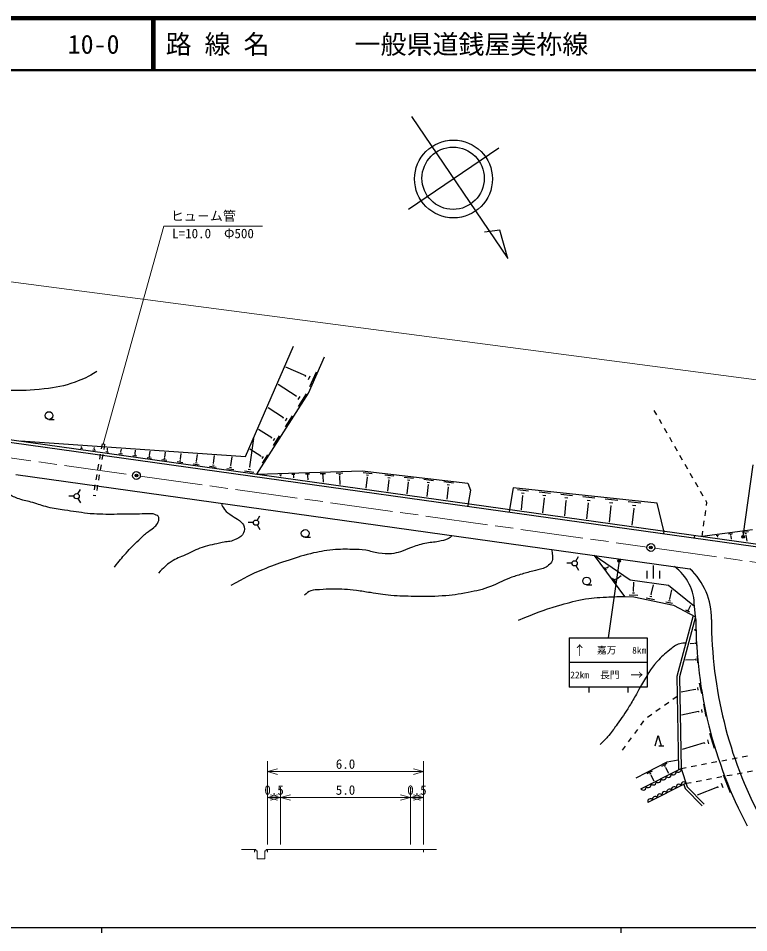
# Model space of a CAD drawing. Units: millimetres, scale not verified, with parts at other scales. Extents: x 40000 to 680000, y 20000 to 380000.
# Drawn here: x 152008 to 292616, y 204000 to 380000 of the extents above; entities that cross this region are included whole.
import ezdxf
from ezdxf.enums import TextEntityAlignment as Align

# ---------------------------------------------------------------- set-up
doc = ezdxf.new("R2010")
doc.units = ezdxf.units.MM
doc.header["$LTSCALE"] = 1000
doc.header["$PDMODE"] = 32
doc.header["$PDSIZE"] = 500
doc.linetypes.add('CHAIN', pattern=[18.5, 12, -1.5, 3.5, -1.5])
for name, color, linetype, lineweight in [('M-BGD', 7, 'Continuous', 25), ('M-BMK', 2, 'CHAIN', 13), ('M-BMK-SRVR', 3, 'Continuous', 25), ('M-STR-HTXT', 7, 'Continuous', 13), ('M-STR-STRC', 7, 'Continuous', 25), ('M-TTL', 2, 'Continuous', 140), ('M-TTL-BAND', 7, 'Continuous', 25), ('M-TTL-LINE', 7, 'Continuous', 50)]:
    doc.layers.add(name, color=color, linetype=linetype, lineweight=lineweight)
doc.layers.add('M-TTL-TXT', color=7, linetype='Continuous')
doc.styles.add('ＭＳ ゴシック', font='')
doc.styles.get('ＭＳ ゴシック').set_extended_font_data('MS Gothic')

msp = doc.modelspace()

# ---------------------------------------------------------------- linework, layer by layer
at = {"layer": 'M-BGD'}
for p, q in [((227675, 361076), (246234, 333790)), ((244497, 354998), (227148, 343198)), ((244708, 339243), (241736, 338848)), ((246234, 333790), (244708, 339243)), ((195739, 295663), (205004, 316915)), ((207855, 307844), (210965, 314842)), ((207348, 311163), (203512, 312868)), ((208141, 309101), (209409, 311956)), ((207308, 311074), (207387, 311252)), ((207903, 310489), (208220, 311203)), ((205486, 307293), (202036, 309489)), ((197948, 292276), (207855, 307844)), ((205437, 307217), (205534, 307370)), ((205904, 306597), (206294, 307210)), ((205932, 305287), (207492, 307739)), ((203049, 303125), (200084, 305012)), ((274917, 303652), (274420, 304519)), ((157917, 302785), (158917, 302785)), ((203006, 303058), (203092, 303192)), ((203415, 302516), (203756, 303052)), ((203439, 301370), (204804, 303515)), ((275910, 301916), (275414, 302784)), ((276904, 300180), (276407, 301048)), ((137533, 300225), (302922, 277083)), ((137601, 300720), (302991, 277578)), ((200796, 299271), (198280, 300872)), ((200759, 299213), (200833, 299329)), ((201113, 298742), (201409, 299208)), ((201134, 297748), (202319, 299609)), ((277898, 298444), (277401, 299312)), ((152458, 298642), (195739, 295663)), ((164178, 297460), (164203, 297456)), ((164190, 297458), (164208, 297583)), ((168124, 298095), (167955, 297110)), ((168124, 298095), (168617, 298011)), ((168617, 298011), (168448, 297025)), ((196563, 293651), (197332, 299150)), ((278891, 296709), (278394, 297577)), ((163960, 297284), (164364, 297228)), ((164126, 297364), (164227, 297350)), ((166352, 296950), (166840, 296882)), ((166552, 297046), (166674, 297029)), ((166615, 297162), (166645, 297158)), ((166630, 297160), (166665, 297414)), ((167786, 296124), (167617, 295138)), ((168279, 296040), (168110, 295054)), ((168829, 296603), (169404, 296523)), ((169065, 296717), (169209, 296697)), ((169139, 296853), (169175, 296848)), ((169157, 296851), (169211, 297238)), ((171395, 296244), (172061, 296151)), ((171668, 296376), (171834, 296352)), ((171754, 296533), (171795, 296527)), ((171774, 296530), (171848, 297057)), ((174053, 295872), (174812, 295766)), ((174364, 296022), (174554, 295996)), ((174462, 296202), (174509, 296195)), ((174486, 296199), (174580, 296869)), ((177267, 295859), (177321, 295851)), ((177294, 295855), (177409, 296674)), ((180203, 295499), (180339, 296472)), ((183217, 295131), (183375, 296264)), ((186338, 294749), (186519, 296047)), ((189571, 294353), (189777, 295823)), ((198712, 295707), (196611, 297045)), ((198681, 295657), (198744, 295757)), ((199003, 294399), (200021, 295998)), ((279885, 294973), (279388, 295841)), ((167449, 294153), (167280, 293167)), ((167941, 294068), (167773, 293083)), ((176806, 295487), (177662, 295367)), ((177157, 295656), (177371, 295626)), ((179658, 295088), (180615, 294954)), ((180050, 295277), (180289, 295243)), ((180173, 295503), (180233, 295495)), ((182612, 294675), (183673, 294526)), ((183047, 294884), (183312, 294847)), ((183183, 295135), (183250, 295126)), ((185672, 294246), (186840, 294083)), ((186151, 294477), (186443, 294436)), ((186301, 294754), (186374, 294744)), ((189366, 294056), (189686, 294011)), ((189531, 294359), (189611, 294348)), ((192876, 293950), (192963, 293938)), ((192920, 293944), (193150, 295591)), ((198985, 295253), (199239, 295653)), ((280878, 293237), (280382, 294105)), ((151557, 292204), (281293, 274051)), ((167111, 292181), (166942, 291196)), ((188841, 293803), (190121, 293624)), ((192124, 293344), (193520, 293148)), ((192697, 293619), (193045, 293570)), ((195525, 292868), (197346, 292613)), ((196272, 293227), (196727, 293164)), ((196506, 293659), (196620, 293643)), ((197948, 292276), (218222, 292876)), ((202311, 292155), (202682, 292166)), ((204697, 292226), (205271, 292243)), ((207294, 292303), (208089, 292326)), ((210122, 292386), (211157, 292417)), ((213201, 292478), (214498, 292516)), ((213697, 292168), (214021, 292177)), ((218222, 292876), (238568, 290544)), ((218420, 292602), (220120, 292407)), ((281872, 291501), (281375, 292369)), ((167604, 292097), (167435, 291111)), ((202453, 292067), (202546, 292069)), ((202490, 291975), (202514, 291976)), ((202502, 291975), (202505, 291888)), ((204916, 292089), (205060, 292093)), ((204974, 291947), (205010, 291948)), ((204992, 291948), (205004, 291538)), ((207598, 292113), (207797, 292119)), ((207678, 291916), (207728, 291918)), ((207703, 291917), (207726, 291157)), ((210518, 292139), (210777, 292147)), ((210623, 291883), (210687, 291885)), ((210655, 291884), (210689, 290742)), ((213828, 291847), (213909, 291849)), ((213869, 291848), (213915, 290291)), ((219173, 291655), (218935, 289581)), ((219009, 292104), (219434, 292055)), ((219120, 291661), (219226, 291649)), ((222542, 292129), (224288, 291929)), ((223315, 291157), (223069, 289014)), ((223147, 291618), (223583, 291568)), ((223260, 291163), (223370, 291150)), ((226286, 291700), (228078, 291495)), ((227079, 290702), (226825, 288488)), ((226906, 291175), (227354, 291124)), ((227023, 290708), (227135, 290695)), ((230076, 291266), (231915, 291055)), ((230713, 290727), (231173, 290674)), ((233913, 290826), (235800, 290609)), ((238568, 290544), (239086, 289183)), ((282866, 289766), (282369, 290634)), ((163497, 288442), (163997, 289308)), ((166773, 290210), (166605, 289224)), ((167266, 290126), (167097, 289140)), ((230890, 290241), (230628, 287956)), ((230832, 290247), (230947, 290234)), ((234749, 289774), (234478, 287417)), ((234567, 290273), (235039, 290219)), ((234690, 289781), (234808, 289767)), ((239086, 289183), (238619, 286585)), ((247250, 289637), (246541, 285477)), ((274982, 286656), (247250, 289637)), ((248133, 289290), (250246, 289063)), ((248869, 288677), (249397, 288620)), ((252251, 288848), (254430, 288614)), ((283859, 288030), (283362, 288898)), ((162747, 288009), (161747, 288009)), ((163497, 287576), (163997, 286710)), ((166436, 288239), (166929, 288154)), ((249076, 288121), (248785, 285415)), ((249010, 288128), (249142, 288113)), ((253223, 287642), (252922, 284836)), ((253010, 288215), (253554, 288157)), ((253155, 287649), (253291, 287634)), ((256436, 288398), (258681, 288157)), ((257437, 287155), (257125, 284248)), ((257217, 287746), (257778, 287686)), ((257367, 287162), (257508, 287147)), ((260687, 287941), (263000, 287692)), ((261493, 287270), (262071, 287207)), ((265007, 287477), (267390, 287221)), ((269397, 287005), (271850, 286741)), ((284571, 286786), (284356, 287162)), ((238619, 286585), (238549, 286090)), ((246541, 285477), (246472, 284982)), ((261719, 286660), (261396, 283651)), ((261647, 286668), (261792, 286652)), ((266070, 286158), (265736, 283043)), ((265837, 286785), (266432, 286721)), ((265996, 286166), (266145, 286150)), ((270492, 285647), (270145, 282426)), ((270251, 286293), (270864, 286227)), ((270415, 285655), (270568, 285639)), ((276252, 281320), (274982, 286656)), ((284212, 284245), (284352, 285235)), ((284492, 286225), (284571, 286786)), ((198016, 283358), (198516, 284224)), ((197266, 282925), (196266, 282925)), ((198016, 282492), (198516, 281626)), ((283931, 282265), (284071, 283255)), ((207241, 280099), (208241, 280099)), ((276252, 281320), (276183, 280824)), ((282194, 280488), (282125, 279993)), ((293358, 281539), (283651, 280284)), ((283651, 280284), (283791, 281274)), ((286786, 280438), (286369, 280384)), ((286643, 280313), (286539, 280300)), ((286617, 280204), (286591, 280200)), ((286604, 280202), (286614, 280129)), ((289498, 280788), (288717, 280687)), ((289230, 280555), (289035, 280530)), ((289182, 280350), (289134, 280344)), ((289158, 280347), (289232, 279776)), ((292599, 281189), (291401, 281034)), ((292189, 280831), (291889, 280793)), ((292115, 280517), (292040, 280508)), ((292078, 280513), (292225, 279373)), ((259360, 275531), (259860, 276397)), ((269802, 271871), (262874, 276628)), ((262874, 276628), (268685, 268684)), ((258610, 275098), (257610, 275098)), ((259360, 274665), (259860, 273799)), ((274287, 272165), (274287, 274665)), ((265253, 273800), (264871, 274322)), ((265240, 274091), (265145, 274222)), ((265335, 274236), (265311, 274268)), ((265323, 274252), (265611, 274463)), ((273037, 272165), (273037, 273665)), ((275537, 272165), (275537, 273665)), ((267073, 271311), (266372, 272270)), ((267050, 271846), (266875, 272085)), ((267224, 272111), (267180, 272171)), ((267202, 272141), (268069, 272775)), ((277160, 270819), (269802, 271871)), ((270448, 269757), (270479, 271488)), ((261413, 270940), (262413, 270940)), ((270647, 269341), (270235, 269348)), ((270500, 269756), (270397, 269758)), ((273860, 269069), (274256, 270982)), ((282154, 266812), (277160, 270819)), ((277437, 268168), (277818, 270007)), ((268685, 268684), (270525, 268651)), ((271258, 268918), (269609, 268947)), ((270525, 268651), (278146, 267074)), ((274509, 268082), (272873, 268421)), ((273980, 268618), (273571, 268703)), ((273911, 269059), (273809, 269080)), ((277963, 267368), (276637, 267642)), ((277534, 267802), (277203, 267871)), ((277479, 268159), (277396, 268177)), ((278146, 267074), (282384, 264812)), ((281265, 265693), (280513, 266094)), ((281083, 266031), (280896, 266131)), ((281113, 266257), (281066, 266282)), ((281090, 266269), (281494, 267026)), ((282442, 264309), (282154, 266812)), ((281931, 265053), (278784, 253309)), ((282384, 264812), (279286, 253248)), ((282166, 262250), (282097, 262245)), ((282166, 262260), (282167, 262239)), ((282248, 262298), (282254, 262213)), ((282323, 262430), (282347, 262093)), ((282133, 259657), (281343, 259602)), ((282131, 259681), (282134, 259633)), ((282318, 259766), (282331, 259575)), ((282489, 260067), (282543, 259301)), ((282687, 257236), (282777, 255957)), ((282093, 256552), (280440, 256436)), ((282090, 256591), (282095, 256512)), ((282401, 256734), (282424, 256414)), ((278784, 253309), (279090, 235381)), ((279286, 253248), (279586, 235633)), ((283104, 252046), (283505, 250032)), ((282298, 250838), (279586, 250299)), ((282285, 250901), (282310, 250775)), ((282751, 251190), (282851, 250687)), ((277217, 248282), (276400, 247706)), ((278850, 249436), (278033, 248859)), ((275583, 247129), (274766, 246552)), ((282960, 246553), (279666, 245898)), ((282945, 246627), (282975, 246478)), ((283496, 246969), (283614, 246374)), ((283913, 247979), (284386, 245599)), ((272380, 244755), (271788, 243950)), ((273949, 245975), (273132, 245399)), ((271196, 243144), (270604, 242338)), ((270011, 241532), (269419, 240726)), ((274589, 239982), (275189, 241982)), ((275189, 241982), (275789, 239982)), ((285082, 242408), (285952, 239504)), ((268827, 239921), (268235, 239115)), ((275289, 239982), (276289, 239982)), ((284066, 240521), (279783, 239238)), ((284038, 240612), (284093, 240431)), ((284683, 241102), (284900, 240376)), ((289413, 237483), (290396, 237668)), ((291378, 237853), (292361, 238038)), ((270927, 233779), (276923, 236881)), ((276836, 236555), (275807, 236022)), ((276584, 236098), (276326, 235965)), ((276923, 236881), (279058, 237263)), ((281551, 236003), (282534, 236188)), ((283517, 236373), (284499, 236558)), ((285482, 236743), (286465, 236928)), ((287448, 237113), (288430, 237298)), ((271860, 231710), (279586, 235633)), ((274033, 235104), (273015, 234578)), ((273783, 234652), (273529, 234521)), ((273819, 234348), (273756, 234315)), ((273788, 234332), (274346, 233253)), ((276620, 235791), (276556, 235758)), ((276588, 235774), (277155, 234679)), ((279586, 235633), (280568, 235818)), ((279586, 235633), (280791, 232057)), ((287689, 234411), (289030, 230962)), ((288417, 234230), (289400, 234414)), ((290383, 234598), (291366, 234782)), ((292349, 234966), (293332, 235150)), ((280554, 232760), (273218, 229035)), ((280103, 232531), (280354, 231788)), ((280554, 232760), (281537, 232943)), ((282520, 233127), (283503, 233311)), ((284486, 233495), (285469, 233679)), ((286452, 233863), (287434, 234046)), ((287330, 232783), (287665, 231920)), ((280354, 231788), (283675, 228418)), ((280791, 232057), (284031, 228769)), ((286635, 232016), (282672, 230475)), ((286594, 232124), (286677, 231908))]:
    msp.add_line(p, q, dxfattribs=at)
for centre, radius in [((235788, 349074), 7493), ((235706, 349209), 5995), ((157917, 303535), 750), ((163247, 288009), 500), ((197766, 282925), 500), ((207241, 280849), 750), ((259110, 275098), 500), ((261413, 271690), 750)]:
    msp.add_circle(centre, radius, dxfattribs=at)
for centre, radius, start, end in [((272928, 266980), 9227, 358.95211, 54.22662), ((272476, 264542), 12968, 358.97619, 47.16373), ((367380, 264326), 84938, 180.01124, 207.90959), ((367380, 264326), 81938, 180.01124, 207.90959), ((276187, 233954), 543, 211.3015, 22.53161), ((277153, 234444), 543, 211.3015, 22.53161), ((278118, 234934), 543, 211.3015, 22.53161), ((279084, 235424), 543, 211.3015, 22.53161), ((273290, 232483), 543, 211.3015, 22.53161), ((274255, 232973), 543, 211.3015, 22.53161), ((275221, 233463), 543, 211.3015, 22.53161), ((279185, 232049), 514, 28.49765, 205.33546), ((280102, 232514), 514, 28.49765, 205.33546), ((272324, 231992), 543, 211.3015, 22.53161), ((275517, 230186), 514, 28.49765, 205.33546), ((276434, 230652), 514, 28.49765, 205.33546), ((277351, 231118), 514, 28.49765, 205.33546), ((278268, 231583), 514, 28.49765, 205.33546), ((273683, 229255), 514, 28.49765, 205.33546), ((274600, 229721), 514, 28.49765, 205.33546)]:
    msp.add_arc(centre, radius, start, end, dxfattribs=at)
for points, knots in [([(167145, 311988), (165307, 310929), (164647, 310600), (162938, 309965), (160710, 309137), (159350, 308961), (156991, 308670), (154291, 308337), (152752, 308354), (150032, 308387), (148369, 308407), (147430, 308463), (145785, 308711), (144788, 308861), (144274, 309171), (143276, 309318), (142119, 309488), (141433, 309565), (140283, 309358), (139286, 309179), (138771, 308856), (137896, 308347), (136950, 307797), (136572, 307266), (135671, 306647), (134618, 305925), (134045, 305467), (132879, 304948), (131659, 304405), (130925, 304159), (129602, 303977), (128428, 303816), (127753, 303880), (126568, 303896), (124557, 303924), (123434, 304061), (121430, 304220), (118057, 304489), (116169, 304677), (112813, 305110), (109136, 305584), (107088, 305939), (103427, 306526), (102098, 306739), (101348, 306828), (100029, 307093), (97299, 307640), (95769, 307950), (93070, 308630), (90658, 309238), (89313, 309604), (86921, 310289), (83593, 311241), (82518, 311612), (78465, 312942)], [0, 0, 0, 0, 1, 1, 1, 2, 2, 2, 3, 3, 3, 4, 4, 4, 5, 5, 5, 6, 6, 6, 7, 7, 7, 8, 8, 8, 9, 9, 9, 10, 10, 10, 11, 11, 11, 12, 12, 12, 13, 13, 13, 14, 14, 14, 15, 15, 15, 16, 16, 16, 17, 17, 17, 18, 18, 18, 18]), ([(170530, 274344), (171544, 275672), (171836, 276056), (172756, 277083), (173662, 278096), (174225, 278613), (175195, 279566), (175769, 280129), (176079, 280458), (176693, 280978), (177206, 281413), (177610, 281508), (178105, 281962), (178411, 282243), (178587, 282413), (178790, 282776), (179016, 283179), (179164, 283484), (179047, 283931), (178957, 284277), (178654, 284360), (178319, 284487), (177786, 284691), (177435, 284605), (176864, 284616), (176062, 284632), (175612, 284587), (174810, 284573), (173573, 284551), (172880, 284532), (171643, 284530), (169871, 284529), (168876, 284482), (167106, 284573), (166420, 284608), (166034, 284620), (165351, 284701), (163607, 284910), (162634, 285063), (160900, 285343), (159644, 285546), (158930, 285614), (157690, 285900), (156531, 286167), (155925, 286474), (154780, 286799), (153766, 287086), (153169, 287148), (152169, 287483), (151316, 287770), (150892, 288081), (150029, 288339), (148679, 288744), (147879, 288832), (146477, 288981), (145330, 289103), (144678, 289037), (143524, 289024), (142420, 289011), (141790, 289107), (140699, 288939), (139921, 288818), (139545, 288498), (138773, 288339), (137652, 288108), (137005, 288074), (135863, 287997), (134595, 287911), (133878, 287916), (132610, 287997), (131162, 288090), (130355, 288237), (128930, 288511), (127297, 288824), (126406, 289121), (124821, 289623), (122129, 290477), (120575, 290870), (118016, 292063), (116273, 292875), (115645, 293200), (113666, 294366)], [0, 0, 0, 0, 1, 1, 1, 2, 2, 2, 3, 3, 3, 4, 4, 4, 5, 5, 5, 6, 6, 6, 7, 7, 7, 8, 8, 8, 9, 9, 9, 10, 10, 10, 11, 11, 11, 12, 12, 12, 13, 13, 13, 14, 14, 14, 15, 15, 15, 16, 16, 16, 17, 17, 17, 18, 18, 18, 19, 19, 19, 20, 20, 20, 21, 21, 21, 22, 22, 22, 23, 23, 23, 24, 24, 24, 25, 25, 25, 26, 26, 26, 27, 27, 27, 27]), ([(191098, 286671), (191274, 286126), (191379, 285900), (191673, 285472), (192102, 284845), (192558, 284681), (193170, 284231), (193697, 283843), (194103, 283776), (194583, 283332), (195022, 282926), (195357, 282676), (195482, 282091), (195607, 281504), (195464, 281097), (195139, 280593), (194760, 280004), (194277, 279902), (193641, 279608), (192787, 279214), (192204, 279308), (191287, 279095), (189779, 278745), (188907, 278636), (187435, 278153), (186119, 277721), (185441, 277319), (184183, 276741), (183102, 276245), (182435, 276071), (181444, 275414), (180368, 274702), (180001, 274280), (179004, 273189)], [0, 0, 0, 0, 1, 1, 1, 2, 2, 2, 3, 3, 3, 4, 4, 4, 5, 5, 5, 6, 6, 6, 7, 7, 7, 8, 8, 8, 9, 9, 9, 10, 10, 10, 11, 11, 11, 11]), ([(235540, 280453), (235196, 280136), (235044, 280031), (234685, 279822), (234068, 279464), (233626, 279469), (232930, 279309), (231910, 279073), (231299, 279154), (230277, 278924), (229168, 278673), (228570, 278437), (227495, 278068), (226734, 277807), (226339, 277571), (225569, 277340), (224913, 277143), (224540, 277009), (223857, 276955), (222889, 276879), (222339, 276967), (221375, 277083), (220392, 277202), (219872, 277455), (218892, 277597), (217914, 277739), (217356, 277748), (216367, 277768), (214879, 277799), (214038, 277842), (212558, 277683), (210872, 277501), (209928, 277347), (208278, 276955), (206375, 276503), (205343, 276112), (203485, 275500), (201727, 274921), (200746, 274578), (199034, 273873), (196566, 272858), (195745, 272367), (192914, 270835)], [0, 0, 0, 0, 1, 1, 1, 2, 2, 2, 3, 3, 3, 4, 4, 4, 5, 5, 5, 6, 6, 6, 7, 7, 7, 8, 8, 8, 9, 9, 9, 10, 10, 10, 11, 11, 11, 12, 12, 12, 13, 13, 13, 14, 14, 14, 14]), ([(254696, 277773), (254774, 277241), (254800, 277080), (254817, 276633), (254833, 276218), (254937, 275961), (254795, 275571), (254646, 275165), (254418, 275000), (254094, 274713), (253740, 274398), (253471, 274306), (253033, 274125), (252291, 273819), (251819, 273818), (251045, 273606), (250107, 273350), (249581, 273210), (248651, 272928), (247769, 272661), (247272, 272517), (246414, 272183), (245020, 271639), (244318, 271143), (242913, 270624), (241277, 270020), (240308, 269820), (238599, 269472), (236680, 269082), (235582, 268960), (233629, 268817), (231535, 268664), (230354, 268704), (228253, 268727), (226488, 268746), (225496, 268766), (223736, 268908), (222182, 269032), (221325, 269226), (219783, 269450), (218732, 269602), (218150, 269732), (217095, 269856), (215330, 270063), (214331, 270117), (212555, 270127), (211556, 270133), (210995, 270087), (210000, 270000), (209346, 269943), (208938, 270060), (208331, 269811), (207791, 269591), (207565, 269391), (207111, 268953)], [0, 0, 0, 0, 1, 1, 1, 2, 2, 2, 3, 3, 3, 4, 4, 4, 5, 5, 5, 6, 6, 6, 7, 7, 7, 8, 8, 8, 9, 9, 9, 10, 10, 10, 11, 11, 11, 12, 12, 12, 13, 13, 13, 14, 14, 14, 15, 15, 15, 16, 16, 16, 17, 17, 17, 18, 18, 18, 18]), ([(248297, 264149), (251805, 265575), (252816, 266048), (255826, 266920), (257668, 267453), (258703, 267759), (260585, 268125), (262373, 268472), (263404, 268509), (265223, 268606), (266574, 268679), (267039, 268690), (268685, 268684)], [0, 0, 0, 0, 1, 1, 1, 2, 2, 2, 3, 3, 3, 4, 4, 4, 4]), ([(280511, 259752), (280004, 259757), (279790, 259718), (279344, 259606), (278484, 259390), (278107, 258966), (277413, 258414), (276408, 257616), (275826, 257173), (274975, 256212), (273583, 254640), (273107, 253518), (271997, 251735), (271569, 251049), (271387, 250631), (270986, 249929), (270463, 249016), (270192, 248491), (269632, 247601), (268758, 246211), (268238, 245452), (267285, 244116), (266676, 243263), (266358, 242765), (265678, 241968), (265066, 241250), (264828, 241010), (264017, 240217)], [0, 0, 0, 0, 1, 1, 1, 2, 2, 2, 3, 3, 3, 4, 4, 4, 5, 5, 5, 6, 6, 6, 7, 7, 7, 8, 8, 8, 9, 9, 9, 9])]:
    msp.add_open_spline(points, degree=3, knots=knots, dxfattribs=at)
at = {"layer": 'M-BMK'}
for p, q in [((105922, 301619), (174008, 292092)), ((175494, 291884), (273043, 278234)), ((274529, 278027), (302506, 274112))]:
    msp.add_line(p, q, dxfattribs=at)
at = {"layer": 'M-BMK-SRVR'}
for centre in [(174751, 291988), (273786, 278131)]:
    msp.add_circle(centre, 750, dxfattribs=at)
for p in [(174751, 291988), (273786, 278131)]:
    msp.add_point(p, dxfattribs=at)
at = {"layer": 'M-STR-HTXT'}
for p, q in [((168370, 298053), (180000, 340000)), ((180000, 340000), (199000, 340000)), ((330057, 305682), (88098, 337485)), ((200000, 221000), (200000, 237000)), ((230000, 221000), (230000, 237000)), ((201932, 235518), (200000, 235000)), ((200000, 235000), (230000, 235000)), ((200000, 235000), (201932, 234482)), ((230000, 235000), (228068, 235518)), ((228068, 234482), (230000, 235000)), ((202500, 221000), (202500, 232000)), ((227500, 221000), (227500, 232000)), ((201932, 230518), (200000, 230000)), ((200000, 230000), (202500, 230000)), ((200000, 230000), (201932, 229482)), ((202500, 230000), (200568, 230518)), ((200568, 229482), (202500, 230000)), ((204432, 230518), (202500, 230000)), ((202500, 230000), (227500, 230000)), ((202500, 230000), (204432, 229482)), ((227500, 230000), (225568, 230518)), ((225568, 229482), (227500, 230000)), ((229432, 230518), (227500, 230000)), ((227500, 230000), (230000, 230000)), ((227500, 230000), (229432, 229482)), ((230000, 230000), (228068, 230518)), ((228068, 229482), (230000, 230000)), ((197500, 220000), (195000, 220000)), ((197500, 220000), (197500, 219500)), ((197500, 220000), (197750, 220000)), ((197750, 220000), (197750, 219750)), ((199750, 219750), (199750, 220000)), ((199750, 220000), (200000, 220000)), ((200000, 220000), (200000, 219500)), ((200000, 220000), (202500, 220000)), ((202500, 220000), (227500, 220000)), ((227500, 220000), (230000, 220000)), ((230000, 220000), (230000, 219500)), ((230000, 220000), (232500, 220000)), ((197750, 219750), (198000, 219750)), ((198000, 219750), (198000, 218250)), ((198000, 218250), (199500, 218250)), ((199500, 219750), (199500, 218250)), ((199500, 219750), (199750, 219750))]:
    msp.add_line(p, q, dxfattribs=at)
at = {"layer": 'M-STR-STRC'}
for p, q in [((291576, 280337), (293495, 294053)), ((267654, 275586), (265575, 260731)), ((258075, 260731), (273075, 260731)), ((258075, 260731), (258075, 251231)), ((273075, 260731), (273075, 251231)), ((273075, 255981), (258075, 255981)), ((273075, 251231), (258075, 251231)), ((261825, 251231), (261825, 250231)), ((269325, 251231), (269325, 250231))]:
    msp.add_line(p, q, dxfattribs=at)
for centre, radius in [((291555, 280188), 150), ((291555, 280188), 120), ((291555, 280188), 90), ((291555, 280188), 60), ((291555, 280188), 30), ((267654, 275586), 150), ((267654, 275586), 120), ((267654, 275586), 90), ((267654, 275586), 60), ((267654, 275586), 30)]:
    msp.add_circle(centre, radius, dxfattribs=at)
for p in [(291555, 280188), (267654, 275586)]:
    msp.add_point(p, dxfattribs=at)
at = {"layer": 'M-TTL'}
msp.add_line((680000, 380000), (40000, 380000), dxfattribs=at)
at = {"layer": 'M-TTL-BAND'}
for p, q in [((40000, 205000), (579000, 205000)), ((168000, 205000), (168000, 204000)), ((268000, 205000), (268000, 204000))]:
    msp.add_line(p, q, dxfattribs=at)
at = {"layer": 'M-TTL-LINE'}
for p, q in [((177750, 380000), (177750, 370000)), ((178250, 380000), (178250, 370000)), ((40000, 370000), (680000, 370000))]:
    msp.add_line(p, q, dxfattribs=at)

# ---------------------------------------------------------------- texts
at = {"layer": 'M-STR-HTXT', "style": 'ＭＳ ゴシック'}
msp.add_text('ヒュ－ム管', height=1833, dxfattribs=at).set_placement((181375, 340500), align=Align.BOTTOM_LEFT)
msp.add_text('L=10.0\u3000Φ500', height=1833, dxfattribs=at).set_placement((189500, 339500), align=Align.TOP_CENTER)
for s, p in [('6.0', (215000, 235000)), ('0.5', (201250, 230000)), ('5.0', (215000, 230000)), ('0.5', (228750, 230000))]:
    msp.add_text(s, height=1833, dxfattribs=at).set_placement(p, align=Align.BOTTOM_CENTER)
at = {"layer": 'M-STR-STRC', "style": 'ＭＳ ゴシック'}
for s, height, p in [('↑', 1833, (260075, 258356)), ('嘉万', 1320, (265275, 258356)), ('長門', 1320, (265875, 253606)), ('→', 1833, (271075, 253606))]:
    msp.add_text(s, height=height, dxfattribs=at).set_placement(p, align=Align.MIDDLE_CENTER)
msp.add_text('8km', height=1320, dxfattribs=at).set_placement((272875, 258356), align=Align.MIDDLE_RIGHT)
msp.add_text('22km', height=1320, dxfattribs=at).set_placement((258275, 253606), align=Align.MIDDLE_LEFT)
at = {"layer": 'M-TTL-TXT', "style": 'ＭＳ ゴシック'}
for s, p in [('10-0', (161521, 375000)), ('路 線 名', (180380, 375000)), ('一般県道銭屋美祢線', (216734, 375000))]:
    msp.add_text(s, height=3666, dxfattribs=at).set_placement(p, align=Align.MIDDLE_LEFT)

doc.saveas('drawing.dxf')
